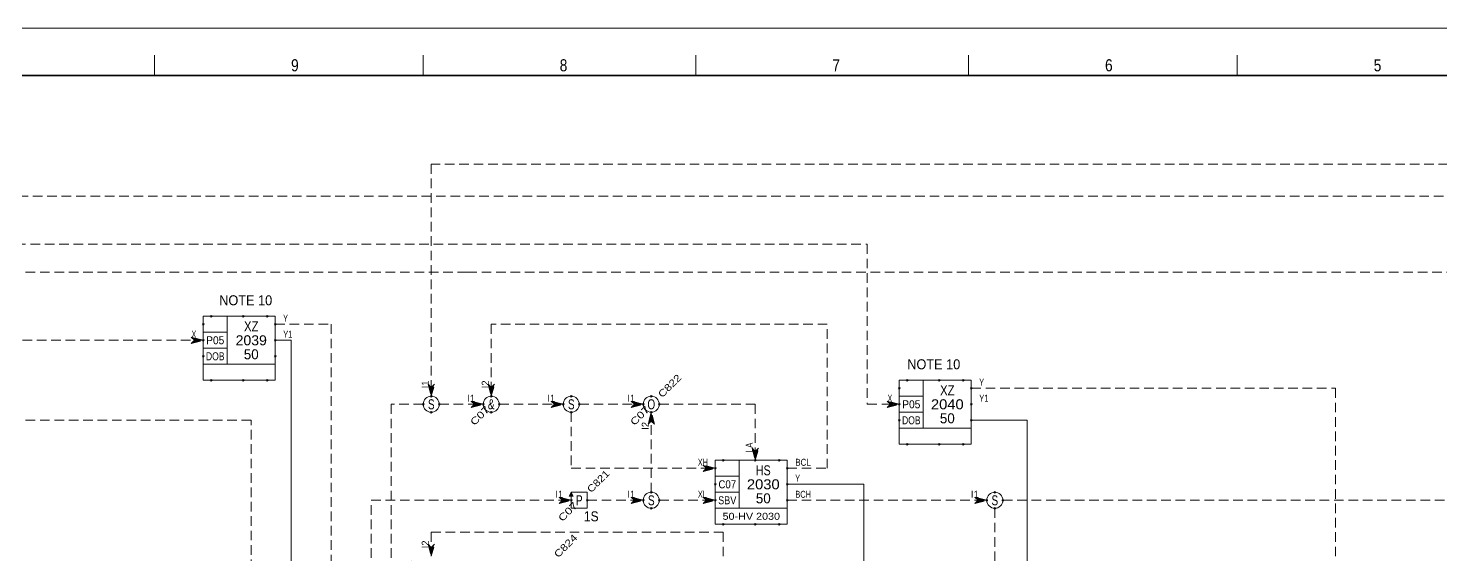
# Model space of a CAD drawing. Header units: millimetres. Extents: x 0 to 841, y 0 to 594.
# Drawn here: x 184.3 to 537.3, y 462.4 to 594 of the extents above; entities that cross this region are included whole.
import ezdxf
from ezdxf.enums import TextEntityAlignment as Align

# ---------------------------------------------------------------- set-up
doc = ezdxf.new("R2010")
doc.units = ezdxf.units.MM
doc.header["$LTSCALE"] = 0.8
doc.header["$PDMODE"] = 32
doc.header["$PDSIZE"] = 0.4
doc.linetypes.add('MEDIUM_DASHED', pattern=[4.5, 3, -1.5])
for name, color, linetype, lineweight in [('1', 7, 'Continuous', 13), ('12', 7, 'Continuous', 13), ('18', 7, 'Continuous', 13), ('46', 7, 'MEDIUM_DASHED', 13), ('48', 7, 'Continuous', 13), ('50', 7, 'Continuous', 13), ('9', 7, 'Continuous', 13)]:
    doc.layers.add(name, color=color, linetype=linetype, lineweight=lineweight)
doc.layers.add('45', color=7, linetype='Continuous')

msp = doc.modelspace()

# ---------------------------------------------------------------- linework, layer by layer
at = {"layer": '1'}
for p, q in [((215.8173, 587.2614), (215.8173, 582.2276)), ((282.9756, 587.2614), (282.9756, 582.2276)), ((351.1362, 587.2614), (351.1362, 582.2276)), ((419.2969, 587.2614), (419.2969, 582.2276)), ((486.4551, 587.2614), (486.4551, 582.2276)), ((250, 516), (246, 516))]:
    msp.add_line(p, q, dxfattribs=at)
at = {"layer": '1', "lineweight": 35}
msp.add_lwpolyline([(829.263, 112.0142), (829.263, 582.2276), (10.3331, 582.2276), (10.3331, 10.3819)], dxfattribs=at)
at = {"layer": '12'}
msp.add_lwpolyline([(0, 594), (841, 594), (841, 0), (0, 0)], close=True, dxfattribs=at)
at = {"layer": '18'}
for p, q in [((250, 332), (250, 516)), ((250, 332), (250, 516)), ((420, 496), (432, 496)), ((420, 496), (431.8898, 496)), ((432, 496), (434, 496)), ((434, 362), (434, 496)), ((374, 480), (393.0921, 480)), ((374, 480), (392, 480)), ((393.1346, 244.9606), (393.1346, 480)), ((393.1496, 244.9606), (393.1496, 480))]:
    msp.add_line(p, q, dxfattribs=at)
msp.add_lwpolyline([(410, 316), (410, 362), (434, 362), (434, 496)], dxfattribs=at)
at = {"layer": '46'}
msp.add_line((342, 476), (356, 476), dxfattribs=at)
for points in [[(114, 570), (114, 562), (135, 562), (135, 552), (316, 552), (559, 552), (556, 552.8), (556.8, 552), (556, 551.2), (559, 552)], [(453, 100), (640, 100), (640, 560), (285, 560), (285, 502), (285.8, 505), (285, 504.2), (284.2, 505), (285, 502)], [(72, 550), (72, 533), (294, 533), (571, 533), (571, 514), (600, 514), (597, 514.8), (597.8, 514), (597, 513.2), (600, 514)], [(172, 538), (172, 516), (228, 516), (225, 516.8), (225.8, 516), (225, 515.2), (228, 516)], [(174, 540), (394, 540), (394, 500), (402, 500), (399, 500.8), (399.8, 500), (399, 499.2), (402, 500)], [(246, 520), (260, 520), (260, 404), (292, 404), (292, 382), (292.8, 385), (292, 384.2), (291.2, 385), (292, 382)], [(374, 484), (384, 484), (384, 520), (300, 520), (300, 502), (300.8, 505), (300, 504.2), (299.2, 505), (300, 502)], [(420, 504), (511, 504), (511, 380)], [(283, 500), (275, 500), (275, 460), (283, 460), (280, 460.8), (280.8, 460), (280, 459.2), (283, 460)], [(287, 500), (298, 500), (295, 500.8), (295.8, 500), (295, 499.2), (298, 500)], [(302, 500), (318, 500), (315, 500.8), (315.8, 500), (315, 499.2), (318, 500)], [(320, 498), (320, 484), (356, 484), (353, 484.8), (353.8, 484), (353, 483.2), (356, 484)], [(322, 500), (338, 500), (335, 500.8), (335.8, 500), (335, 499.2), (338, 500)], [(340, 478), (340, 498), (339.2, 495), (340, 495.8), (340.8, 495), (340, 498)], [(342, 500), (366, 500), (366, 486), (366.8, 489), (366, 488.2), (365.2, 489), (366, 486)], [(412, 412), (240, 412), (240, 496), (140, 496), (140, 482), (140.8, 485), (140, 484.2), (139.2, 485), (140, 482)], [(270, 422), (270, 476), (320, 476), (317, 476.8), (317.8, 476), (317, 475.2), (320, 476)], [(324, 476), (338, 476), (335, 476.8), (335.8, 476), (335, 475.2), (338, 476)], [(374, 476), (423.8787, 476), (420.8787, 476.8), (421.6787, 476), (420.8787, 475.2), (423.8787, 476)], [(427.8787, 476), (612, 476), (609, 476.8), (609.8, 476), (609, 475.2), (612, 476)], [(425.8787, 474), (425.8787, 444), (420, 444), (423, 443.2), (422.2, 444), (423, 444.8), (420, 444)], [(348, 444), (358, 444), (358, 468), (309, 468), (285, 468), (285, 462), (285.8, 465), (285, 464.2), (284.2, 465), (285, 462)]]:
    msp.add_lwpolyline(points, dxfattribs=at)
for points in [[(227.6, 516), (225.4, 516.6), (226, 516), (225.4, 515.4)], [(227.2, 516), (225.8, 516.4), (226.2, 516), (225.8, 515.6)], [(226.8, 516), (226.2, 516.2), (226.4, 516), (226.2, 515.8)], [(285, 502.4), (285.6, 504.6), (285, 504), (284.4, 504.6)], [(285, 502.8), (285.4, 504.2), (285, 503.8), (284.6, 504.2)], [(285, 503.2), (285.2, 503.8), (285, 503.6), (284.8, 503.8)], [(300, 502.4), (300.6, 504.6), (300, 504), (299.4, 504.6)], [(300, 502.8), (300.4, 504.2), (300, 503.8), (299.6, 504.2)], [(300, 503.2), (300.2, 503.8), (300, 503.6), (299.8, 503.8)], [(297.6, 500), (295.4, 500.6), (296, 500), (295.4, 499.4)], [(297.2, 500), (295.8, 500.4), (296.2, 500), (295.8, 499.6)], [(296.8, 500), (296.2, 500.2), (296.4, 500), (296.2, 499.8)], [(317.6, 500), (315.4, 500.6), (316, 500), (315.4, 499.4)], [(317.2, 500), (315.8, 500.4), (316.2, 500), (315.8, 499.6)], [(316.8, 500), (316.2, 500.2), (316.4, 500), (316.2, 499.8)], [(337.6, 500), (335.4, 500.6), (336, 500), (335.4, 499.4)], [(337.2, 500), (335.8, 500.4), (336.2, 500), (335.8, 499.6)], [(336.8, 500), (336.2, 500.2), (336.4, 500), (336.2, 499.8)], [(401.6, 500), (399.4, 500.6), (400, 500), (399.4, 499.4)], [(401.2, 500), (399.8, 500.4), (400.2, 500), (399.8, 499.6)], [(400.8, 500), (400.2, 500.2), (400.4, 500), (400.2, 499.8)], [(340, 497.6), (339.4, 495.4), (340, 496), (340.6, 495.4)], [(340, 497.2), (339.6, 495.8), (340, 496.2), (340.4, 495.8)], [(340, 496.8), (339.8, 496.2), (340, 496.4), (340.2, 496.2)], [(366, 486.4), (366.6, 488.6), (366, 488), (365.4, 488.6)], [(366, 486.8), (366.4, 488.2), (366, 487.8), (365.6, 488.2)], [(366, 487.2), (366.2, 487.8), (366, 487.6), (365.8, 487.8)], [(355.6, 484), (353.4, 484.6), (354, 484), (353.4, 483.4)], [(355.2, 484), (353.8, 484.4), (354.2, 484), (353.8, 483.6)], [(354.8, 484), (354.2, 484.2), (354.4, 484), (354.2, 483.8)], [(356, 476), (353, 476.8), (353.8, 476), (353, 475.2)], [(319.6, 476), (317.4, 476.6), (318, 476), (317.4, 475.4)], [(319.2, 476), (317.8, 476.4), (318.2, 476), (317.8, 475.6)], [(318.8, 476), (318.2, 476.2), (318.4, 476), (318.2, 475.8)], [(337.6, 476), (335.4, 476.6), (336, 476), (335.4, 475.4)], [(337.2, 476), (335.8, 476.4), (336.2, 476), (335.8, 475.6)], [(336.8, 476), (336.2, 476.2), (336.4, 476), (336.2, 475.8)], [(355.6, 476), (353.4, 476.6), (354, 476), (353.4, 475.4)], [(355.2, 476), (353.8, 476.4), (354.2, 476), (353.8, 475.6)], [(354.8, 476), (354.2, 476.2), (354.4, 476), (354.2, 475.8)], [(423.4787, 476), (421.2787, 476.6), (421.8787, 476), (421.2787, 475.4)], [(423.0787, 476), (421.6787, 476.4), (422.0787, 476), (421.6787, 475.6)], [(422.6787, 476), (422.0787, 476.2), (422.2787, 476), (422.0787, 475.8)], [(285, 462.4), (285.6, 464.6), (285, 464), (284.4, 464.6)], [(285, 462.8), (285.4, 464.2), (285, 463.8), (284.6, 464.2)], [(285, 463.2), (285.2, 463.8), (285, 463.6), (284.8, 463.8)]]:
    msp.add_lwpolyline(points, close=True, dxfattribs=at)
at = {"layer": '48'}
for p, q in [((234, 522), (234, 510)), ((228, 518), (234, 518)), ((228, 514), (234, 514)), ((408, 506), (408, 494)), ((402, 502), (408, 502)), ((402, 498), (408, 498)), ((362, 486), (362, 474)), ((356, 482), (362, 482)), ((356, 478), (362, 478))]:
    msp.add_line(p, q, dxfattribs=at)
for points in [[(228, 522), (246, 522), (246, 510), (228, 510)], [(402, 506), (420, 506), (420, 494), (402, 494)], [(356, 486), (374, 486), (374, 474), (356, 474)], [(320, 478), (319.5, 477), (320.5, 477)], [(320, 474), (324, 474), (324, 478), (320, 478)]]:
    msp.add_lwpolyline(points, close=True, dxfattribs=at)
for points in [[(228, 510), (228, 506), (246, 506), (246, 510)], [(402, 494), (402, 490), (420, 490), (420, 494)], [(319.6378, 477.1024), (320.0315, 477.7323), (320.3465, 477.1024), (319.7953, 477.1024), (320.0315, 477.4961), (320.189, 477.1811), (319.9528, 477.1811)], [(356, 474), (356, 470), (374, 470), (374, 474)]]:
    msp.add_lwpolyline(points, dxfattribs=at)
for centre in [(285, 500), (300, 500), (320, 500), (340, 500), (340, 476), (425.8787, 476)]:
    msp.add_circle(centre, 2, dxfattribs=at)
for p in [(228, 520), (230, 522), (238, 522), (244, 522), (246, 520), (228, 516), (246, 516), (228, 512), (246, 512), (230, 506), (238, 506), (244, 506), (404, 506), (412, 506), (418, 506), (285, 502), (300, 502), (320, 502), (340, 502), (402, 504), (420, 504), (283, 500), (285, 498), (287, 500), (298, 500), (300, 498), (302, 500), (318, 500), (320, 498), (322, 500), (338, 500), (340, 498), (342, 500), (402, 500), (420, 500), (402, 496), (420, 496), (404, 490), (412, 490), (418, 490), (356, 484), (358, 486), (366, 486), (372, 486), (374, 484), (340, 478), (356, 480), (374, 480), (425.8787, 478), (320, 476), (324, 476), (338, 476), (340, 474), (342, 476), (356, 476), (374, 476), (423.8787, 476), (425.8787, 474), (427.8787, 476), (358, 470), (366, 470), (372, 470)]:
    msp.add_point(p, dxfattribs=at)
at = {"layer": '9'}
msp.add_lwpolyline([(0, 0), (841, 0), (841, 594), (0, 594)], close=True, dxfattribs=at)

# ---------------------------------------------------------------- texts
at = {"layer": '1', "width": 0.85}
for s, p in [('9', (250.9051, 583.2346)), ('8', (318.0634, 583.2346)), ('7', (386.224, 583.2346)), ('6', (454.3846, 583.2346)), ('5', (521.5429, 583.2346))]:
    msp.add_text(s, height=3.02, dxfattribs=at).set_placement(p, align=Align.CENTER)
at = {"layer": '12', "width": 0.95}
for p in [(232, 524.7496), (404, 508.7496)]:
    msp.add_text('NOTE 10', height=2.5, dxfattribs=at).set_placement(p)
at = {"layer": '45'}
for s, width, p in [('Y', 0.6, (248, 520.6252)), ('X', 0.6, (225.0669, 516.626)), ('Y1', 0.7, (248, 516.6252)), ('Y', 0.6, (422, 504.6252)), ('X', 0.6, (399.0669, 500.626)), ('Y1', 0.7, (422, 500.6252)), ('XH', 0.75, (351.6378, 484.626)), ('BCL', 0.85, (376, 484.6252)), ('Y', 0.6, (376, 480.6252)), ('XL', 0.8, (351.6378, 476.626)), ('BCH', 0.8, (376, 476.6252))]:
    msp.add_text(s, height=1.75, dxfattribs=dict(at, width=width)).set_placement(p)
for s, p in [('I1', (284.3748, 504)), ('I2', (299.3748, 504)), ('I2', (339.374, 493.6378)), ('I2', (284.3748, 464))]:
    msp.add_text(s, height=1.75, rotation=90, dxfattribs=at).set_placement(p)
for p in [(294.0157, 500.626), (314.0157, 500.626), (334.0157, 500.626), (316.0157, 476.626), (334.0157, 476.626), (419.8945, 476.626)]:
    msp.add_text('I1', height=1.75, dxfattribs=at).set_placement(p)
at = {"layer": '45', "width": 0.85}
msp.add_text('LA', height=1.75, rotation=90, dxfattribs=at).set_placement((365.3748, 488))
at = {"layer": '50'}
for s, height, width, p in [('XZ', 2.5, 0.85, (240, 518.2496)), ('P05', 2, 0.95, (231, 515)), ('2039', 2.5, 1.05, (240, 514.7496)), ('DOB', 2, 0.8, (231.0004, 511)), ('XZ', 2.5, 0.85, (414, 502.2496)), ('S', 2.5, 0.75, (285.0004, 498.7496)), ('&', 2.5, 0.75, (300, 498.7496)), ('S', 2.5, 0.75, (320.0004, 498.7496)), ('O', 2.5, 0.75, (340.0004, 498.7496)), ('P05', 2, 0.95, (405, 499)), ('2040', 2.5, 1.1, (414.0004, 498.7496)), ('DOB', 2, 0.8, (405.0004, 495)), ('HS', 2.5, 0.8, (367.9909, 482.2496)), ('C07', 2, 0.9, (359, 479)), ('2030', 2.5, 1.1, (368.0004, 478.7496)), ('P', 2.5, 0.75, (322.0004, 474.7496)), ('S', 2.5, 0.75, (340.0004, 474.7496)), ('SBV', 2, 0.85, (358.9933, 475)), ('S', 2.5, 0.75, (425.8791, 474.7496)), ('1S', 2.5, 0.9, (324.9909, 470.7496)), ('50-HV 2030', 1.75, 1.15, (365, 471.1252))]:
    msp.add_text(s, height=height, dxfattribs=dict(at, width=width)).set_placement(p, align=Align.CENTER)
for p in [(240, 511.2496), (414, 495.2496), (368, 475.2496)]:
    msp.add_text('50', height=2.5, dxfattribs=at).set_placement(p, align=Align.CENTER)
at = {"layer": '50', "width": 1.25}
for s, p in [('C822', (342.7402, 501.5024)), ('C824', (316.7402, 461.5024))]:
    msp.add_text(s, height=1.75, rotation=45, dxfattribs=at).set_placement(p)
at = {"layer": '50'}
for s, width, p in [('C07', 1.3, (299.7345, 498.4975)), ('C07', 1.3, (339.7345, 498.4975)), ('C821', 1.2, (329.7345, 482.4975)), ('C07', 1.3, (321.7345, 474.4975))]:
    msp.add_text(s, height=1.75, rotation=45, dxfattribs=dict(at, width=width)).set_placement(p, align=Align.RIGHT)

doc.saveas('drawing.dxf')
